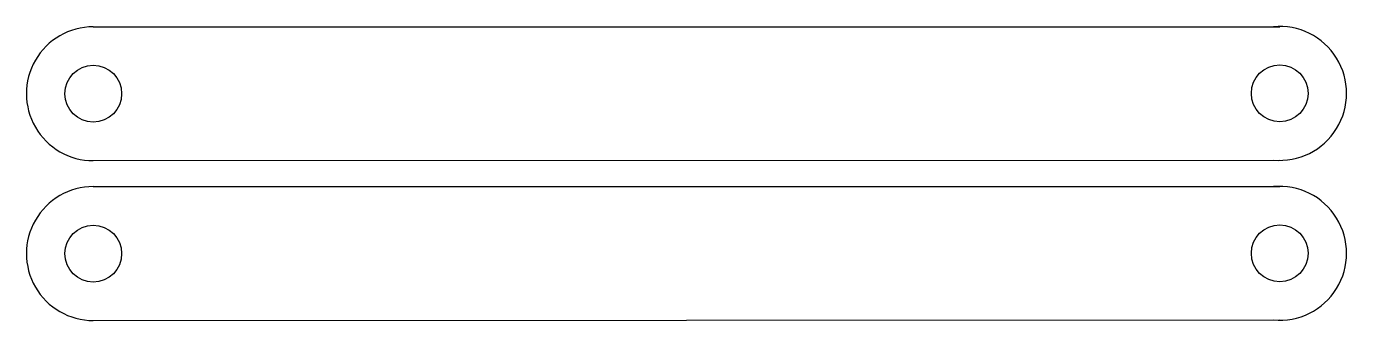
# Model space of a CAD drawing. Header units: millimetres. Extents: x 1750.3 to 1829.3, y 1502.1 to 1519.7.
import ezdxf

# ---------------------------------------------------------------- set-up
doc = ezdxf.new("R2010")
doc.units = ezdxf.units.MM

msp = doc.modelspace()

# ---------------------------------------------------------------- linework, layer by layer
for p, q in [((1754.266, 1519.688), (1825.266, 1519.688)), ((1754.266, 1511.688), (1825.266, 1511.723)), ((1754.266, 1510.135), (1825.266, 1510.135)), ((1754.266, 1502.135), (1825.266, 1502.17))]:
    msp.add_line(p, q)
for centre in [(1754.266, 1515.688), (1825.266, 1515.706), (1754.266, 1506.135), (1825.266, 1506.152)]:
    msp.add_circle(centre, 1.7)
for centre, start, end in [((1754.266, 1515.688), 90, 270.05674), ((1825.266, 1515.706), 264.65466, 95.37364), ((1754.266, 1506.135), 90, 270.05674), ((1825.266, 1506.152), 264.65466, 95.37364)]:
    msp.add_arc(centre, 4, start, end)

doc.saveas('drawing.dxf')
